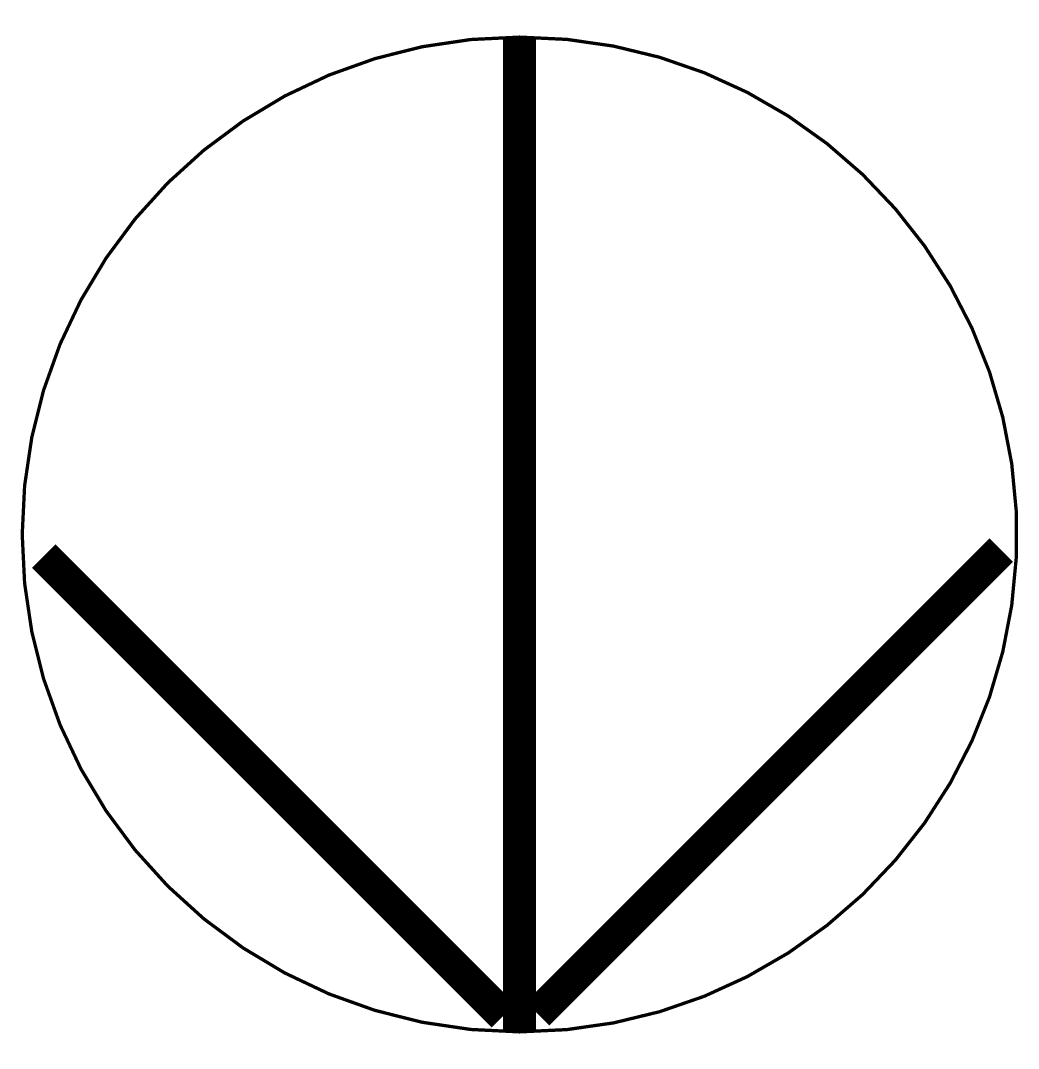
# Model space of a CAD drawing. Extents: x -0.82 to 2.19, y -1.55 to 1.55.
import ezdxf

# ---------------------------------------------------------------- set-up
doc = ezdxf.new("R2010")
doc.units = 0
doc.header["$MEASUREMENT"] = 0
doc.layers.get('0').update_dxf_attribs({"linetype": 'CONTINUOUS'})

msp = doc.modelspace()

# ---------------------------------------------------------------- linework, layer by layer
at = {"const_width": 0.1}
for points in [[(0.6822, -1.5), (0.6822, 1.5)], [(0.7369, -1.4452), (2.135, -0.0471)], [(0.6334, -1.4512), (-0.7529, -0.0649)]]:
    msp.add_lwpolyline(points, dxfattribs=at)
at = {"const_width": 0.01}
msp.add_lwpolyline([(0.6822, -1.5, 1), (0.6822, 1.5, 1), (0.6822, -1.5, 0.391011)], format="xyb", dxfattribs=at)

doc.saveas('drawing.dxf')
